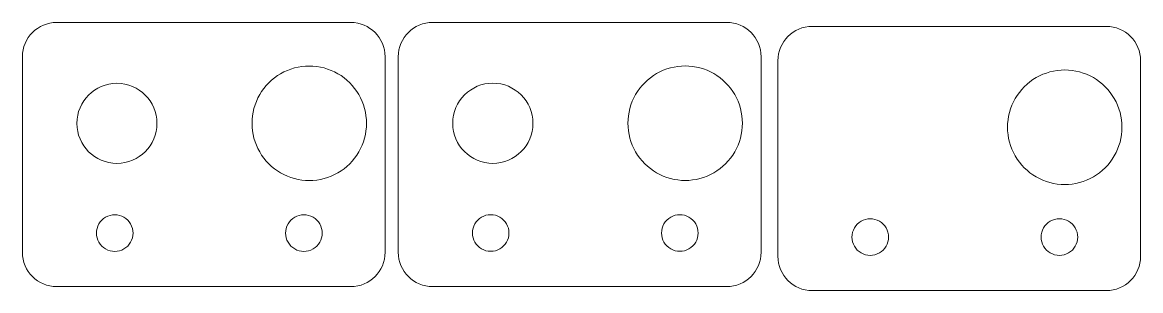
# Model space of a CAD drawing. Header units: inches. Extents: x -222 to 489, y -198 to 427.
# Drawn here: x -221.7 to -124, y 346.3 to 369.7 of the extents above; entities that cross this region are included whole.
import ezdxf

# ---------------------------------------------------------------- set-up
doc = ezdxf.new("R2010")
doc.units = ezdxf.units.IN
doc.header["$MEASUREMENT"] = 0
doc.layers.add('Layer 2', color=7, linetype='Continuous')

# ---------------------------------------------------------------- blocks, each defined once
blk = doc.blocks.new('block 833')
at = {"layer": 'Layer 2', "lineweight": 0}
blk.add_open_spline([(-201.658, 360.89), (-201.659, 360.017), (-201.425, 359.145), (-200.987, 358.389)], degree=3, dxfattribs=at)
blk = doc.blocks.new('block 834')
at = {"layer": 'Layer 2', "lineweight": 0}
blk.add_open_spline([(-200.987, 358.389), (-200.552, 357.633), (-199.914, 356.995), (-199.158, 356.56)], degree=3, dxfattribs=at)
blk = doc.blocks.new('block 835')
at = {"layer": 'Layer 2', "lineweight": 0}
blk.add_open_spline([(-199.158, 356.56), (-198.402, 356.122), (-197.53, 355.889), (-196.657, 355.89)], degree=3, dxfattribs=at)
blk = doc.blocks.new('block 836')
at = {"layer": 'Layer 2', "lineweight": 0}
blk.add_open_spline([(-196.657, 355.89), (-195.784, 355.889), (-194.913, 356.122), (-194.158, 356.56)], degree=3, dxfattribs=at)
blk = doc.blocks.new('block 837')
at = {"layer": 'Layer 2', "lineweight": 0}
blk.add_open_spline([(-194.158, 356.56), (-193.401, 356.995), (-192.763, 357.633), (-192.327, 358.389)], degree=3, dxfattribs=at)
blk = doc.blocks.new('block 838')
at = {"layer": 'Layer 2', "lineweight": 0}
blk.add_open_spline([(-192.327, 358.389), (-191.89, 359.145), (-191.657, 360.017), (-191.658, 360.89)], degree=3, dxfattribs=at)
blk = doc.blocks.new('block 839')
at = {"layer": 'Layer 2', "lineweight": 0}
blk.add_open_spline([(-191.658, 360.89), (-191.657, 361.763), (-191.89, 362.634), (-192.327, 363.39)], degree=3, dxfattribs=at)
blk = doc.blocks.new('block 840')
at = {"layer": 'Layer 2', "lineweight": 0}
blk.add_open_spline([(-192.327, 363.39), (-192.763, 364.146), (-193.401, 364.784), (-194.158, 365.22)], degree=3, dxfattribs=at)
blk = doc.blocks.new('block 841')
at = {"layer": 'Layer 2', "lineweight": 0}
blk.add_open_spline([(-194.158, 365.22), (-194.913, 365.657), (-195.784, 365.891), (-196.657, 365.89)], degree=3, dxfattribs=at)
blk = doc.blocks.new('block 842')
at = {"layer": 'Layer 2', "lineweight": 0}
blk.add_open_spline([(-196.657, 365.89), (-197.53, 365.891), (-198.402, 365.657), (-199.158, 365.22)], degree=3, dxfattribs=at)
blk = doc.blocks.new('block 843')
at = {"layer": 'Layer 2', "lineweight": 0}
blk.add_open_spline([(-199.158, 365.22), (-199.914, 364.784), (-200.552, 364.146), (-200.987, 363.39)], degree=3, dxfattribs=at)
blk = doc.blocks.new('block 844')
at = {"layer": 'Layer 2', "lineweight": 0}
blk.add_open_spline([(-200.987, 363.39), (-201.425, 362.634), (-201.659, 361.763), (-201.658, 360.89)], degree=3, dxfattribs=at)
blk = doc.blocks.new('block 845')
at = {"layer": 'Layer 2', "lineweight": 0}
blk.add_open_spline([(-215.035, 352.102), (-215.174, 351.861), (-215.249, 351.582), (-215.249, 351.303), (-215.249, 351.024), (-215.174, 350.745), (-215.035, 350.503), (-214.895, 350.261), (-214.691, 350.057), (-214.449, 349.918), (-214.207, 349.778), (-213.929, 349.703), (-213.65, 349.703), (-213.37, 349.703), (-213.092, 349.778), (-212.85, 349.918), (-212.608, 350.057), (-212.404, 350.261), (-212.264, 350.503), (-212.125, 350.745), (-212.05, 351.024), (-212.05, 351.303), (-212.05, 351.582), (-212.125, 351.861), (-212.264, 352.102), (-212.404, 352.344), (-212.608, 352.548), (-212.85, 352.688), (-213.092, 352.828), (-213.37, 352.902), (-213.65, 352.902), (-213.929, 352.902), (-214.207, 352.828), (-214.449, 352.688), (-214.207, 352.828), (-213.929, 352.902), (-213.65, 352.902), (-213.37, 352.902), (-213.092, 352.828), (-212.85, 352.688), (-212.608, 352.548), (-212.404, 352.344), (-212.264, 352.102), (-212.125, 351.861), (-212.05, 351.582), (-212.05, 351.303), (-212.05, 351.024), (-212.125, 350.745), (-212.264, 350.503), (-212.404, 350.261), (-212.608, 350.057), (-212.85, 349.918), (-213.092, 349.778), (-213.37, 349.703), (-213.65, 349.703), (-213.929, 349.703), (-214.207, 349.778), (-214.449, 349.918), (-214.691, 350.057), (-214.895, 350.261), (-215.035, 350.503), (-215.174, 350.745), (-215.249, 351.024), (-215.249, 351.303), (-215.249, 351.582), (-215.174, 351.861), (-215.035, 352.102), (-215.174, 351.861), (-215.249, 351.582), (-215.249, 351.303), (-215.249, 351.024), (-215.174, 350.745), (-215.035, 350.503), (-214.895, 350.261), (-214.691, 350.057), (-214.449, 349.918), (-214.207, 349.778), (-213.929, 349.703), (-213.65, 349.703), (-213.37, 349.703), (-213.092, 349.778), (-212.85, 349.918), (-212.608, 350.057), (-212.404, 350.261), (-212.264, 350.503), (-212.125, 350.745), (-212.05, 351.024), (-212.05, 351.303), (-212.05, 351.582), (-212.125, 351.861), (-212.264, 352.102), (-212.404, 352.344), (-212.608, 352.548), (-212.85, 352.688), (-213.092, 352.828), (-213.37, 352.902), (-213.65, 352.902), (-213.929, 352.902), (-214.207, 352.828), (-214.449, 352.688), (-214.207, 352.828), (-213.929, 352.902), (-213.65, 352.902), (-213.37, 352.902), (-213.092, 352.828), (-212.85, 352.688), (-212.608, 352.548), (-212.404, 352.344), (-212.264, 352.102), (-212.125, 351.861), (-212.05, 351.582), (-212.05, 351.303), (-212.05, 351.024), (-212.125, 350.745), (-212.264, 350.503), (-212.404, 350.261), (-212.608, 350.057), (-212.85, 349.918), (-213.092, 349.778), (-213.37, 349.703), (-213.65, 349.703), (-213.929, 349.703), (-214.207, 349.778), (-214.449, 349.918), (-214.691, 350.057), (-214.895, 350.261), (-215.035, 350.503), (-215.174, 350.745), (-215.249, 351.024), (-215.249, 351.303), (-215.249, 351.582), (-215.174, 351.861), (-215.035, 352.102), (-214.895, 352.344), (-214.691, 352.548), (-214.449, 352.688), (-214.691, 352.548), (-214.895, 352.344), (-215.035, 352.102), (-214.895, 352.344), (-214.691, 352.548), (-214.449, 352.688), (-214.691, 352.548), (-214.895, 352.344), (-215.035, 352.102)], degree=3, knots=[0, 0, 0, 0, 1, 1, 1, 2, 2, 2, 3, 3, 3, 4, 4, 4, 5, 5, 5, 6, 6, 6, 7, 7, 7, 8, 8, 8, 9, 9, 9, 10, 10, 10, 11, 11, 11, 12, 12, 12, 13, 13, 13, 14, 14, 14, 15, 15, 15, 16, 16, 16, 17, 17, 17, 18, 18, 18, 19, 19, 19, 20, 20, 20, 21, 21, 21, 22, 22, 22, 23, 23, 23, 24, 24, 24, 25, 25, 25, 26, 26, 26, 27, 27, 27, 28, 28, 28, 29, 29, 29, 30, 30, 30, 31, 31, 31, 32, 32, 32, 33, 33, 33, 34, 34, 34, 35, 35, 35, 36, 36, 36, 37, 37, 37, 38, 38, 38, 39, 39, 39, 40, 40, 40, 41, 41, 41, 42, 42, 42, 43, 43, 43, 44, 44, 44, 45, 45, 45, 46, 46, 46, 47, 47, 47, 48, 48, 48, 48], dxfattribs=at)
blk = doc.blocks.new('block 846')
at = {"layer": 'Layer 2', "lineweight": 0}
blk.add_open_spline([(-198.51, 352.102), (-198.649, 351.861), (-198.724, 351.582), (-198.724, 351.303), (-198.724, 351.024), (-198.649, 350.745), (-198.51, 350.503), (-198.37, 350.261), (-198.166, 350.057), (-197.924, 349.918), (-197.682, 349.778), (-197.404, 349.703), (-197.125, 349.703), (-196.845, 349.703), (-196.566, 349.778), (-196.325, 349.918), (-196.083, 350.057), (-195.879, 350.261), (-195.739, 350.503), (-195.599, 350.745), (-195.525, 351.024), (-195.525, 351.303), (-195.525, 351.582), (-195.599, 351.861), (-195.739, 352.102), (-195.879, 352.344), (-196.083, 352.548), (-196.325, 352.688), (-196.566, 352.828), (-196.845, 352.902), (-197.125, 352.902), (-197.404, 352.902), (-197.682, 352.828), (-197.924, 352.688), (-197.682, 352.828), (-197.404, 352.902), (-197.125, 352.902), (-196.845, 352.902), (-196.566, 352.828), (-196.325, 352.688), (-196.083, 352.548), (-195.879, 352.344), (-195.739, 352.102), (-195.599, 351.861), (-195.525, 351.582), (-195.525, 351.303), (-195.525, 351.024), (-195.599, 350.745), (-195.739, 350.503), (-195.879, 350.261), (-196.083, 350.057), (-196.325, 349.918), (-196.566, 349.778), (-196.845, 349.703), (-197.125, 349.703), (-197.404, 349.703), (-197.682, 349.778), (-197.924, 349.918), (-198.166, 350.057), (-198.37, 350.261), (-198.51, 350.503), (-198.649, 350.745), (-198.724, 351.024), (-198.724, 351.303), (-198.724, 351.582), (-198.649, 351.861), (-198.51, 352.102), (-198.649, 351.861), (-198.724, 351.582), (-198.724, 351.303), (-198.724, 351.024), (-198.649, 350.745), (-198.51, 350.503), (-198.37, 350.261), (-198.166, 350.057), (-197.924, 349.918), (-197.682, 349.778), (-197.404, 349.703), (-197.125, 349.703), (-196.845, 349.703), (-196.566, 349.778), (-196.325, 349.918), (-196.083, 350.057), (-195.879, 350.261), (-195.739, 350.503), (-195.599, 350.745), (-195.525, 351.024), (-195.525, 351.303), (-195.525, 351.582), (-195.599, 351.861), (-195.739, 352.102), (-195.879, 352.344), (-196.083, 352.548), (-196.325, 352.688), (-196.566, 352.828), (-196.845, 352.902), (-197.125, 352.902), (-197.404, 352.902), (-197.682, 352.828), (-197.924, 352.688), (-197.682, 352.828), (-197.404, 352.902), (-197.125, 352.902), (-196.845, 352.902), (-196.566, 352.828), (-196.325, 352.688), (-196.083, 352.548), (-195.879, 352.344), (-195.739, 352.102), (-195.599, 351.861), (-195.525, 351.582), (-195.525, 351.303), (-195.525, 351.024), (-195.599, 350.745), (-195.739, 350.503), (-195.879, 350.261), (-196.083, 350.057), (-196.325, 349.918), (-196.566, 349.778), (-196.845, 349.703), (-197.125, 349.703), (-197.404, 349.703), (-197.682, 349.778), (-197.924, 349.918), (-198.166, 350.057), (-198.37, 350.261), (-198.51, 350.503), (-198.649, 350.745), (-198.724, 351.024), (-198.724, 351.303), (-198.724, 351.582), (-198.649, 351.861), (-198.51, 352.102), (-198.37, 352.344), (-198.166, 352.548), (-197.924, 352.688), (-198.166, 352.548), (-198.37, 352.344), (-198.51, 352.102), (-198.37, 352.344), (-198.166, 352.548), (-197.924, 352.688), (-198.166, 352.548), (-198.37, 352.344), (-198.51, 352.102)], degree=3, knots=[0, 0, 0, 0, 1, 1, 1, 2, 2, 2, 3, 3, 3, 4, 4, 4, 5, 5, 5, 6, 6, 6, 7, 7, 7, 8, 8, 8, 9, 9, 9, 10, 10, 10, 11, 11, 11, 12, 12, 12, 13, 13, 13, 14, 14, 14, 15, 15, 15, 16, 16, 16, 17, 17, 17, 18, 18, 18, 19, 19, 19, 20, 20, 20, 21, 21, 21, 22, 22, 22, 23, 23, 23, 24, 24, 24, 25, 25, 25, 26, 26, 26, 27, 27, 27, 28, 28, 28, 29, 29, 29, 30, 30, 30, 31, 31, 31, 32, 32, 32, 33, 33, 33, 34, 34, 34, 35, 35, 35, 36, 36, 36, 37, 37, 37, 38, 38, 38, 39, 39, 39, 40, 40, 40, 41, 41, 41, 42, 42, 42, 43, 43, 43, 44, 44, 44, 45, 45, 45, 46, 46, 46, 47, 47, 47, 48, 48, 48, 48], dxfattribs=at)
blk = doc.blocks.new('block 832')
at = {"layer": 'Layer 2', "lineweight": 0}
blk.add_open_spline([(-218.721, 346.627), (-220.378, 346.627), (-221.721, 347.969), (-221.721, 349.627), (-221.721, 349.627), (-221.721, 366.691), (-221.721, 366.691), (-221.721, 368.348), (-220.378, 369.691), (-218.721, 369.691), (-218.721, 369.691), (-193.027, 369.691), (-193.027, 369.691), (-191.37, 369.691), (-190.027, 368.348), (-190.027, 366.691), (-190.027, 366.691), (-190.027, 349.627), (-190.027, 349.627), (-190.027, 347.969), (-191.37, 346.627), (-193.027, 346.627), (-193.027, 346.627), (-218.721, 346.627), (-218.721, 346.627)], degree=3, knots=[0, 0, 0, 0, 1, 1, 1, 2, 2, 2, 3, 3, 3, 4, 4, 4, 5, 5, 5, 6, 6, 6, 7, 7, 7, 8, 8, 8, 8], dxfattribs=at)
at = {"layer": 'Layer 2'}
for name in ['block 842', 'block 841', 'block 843', 'block 840', 'block 844', 'block 839', 'block 833', 'block 838', 'block 834', 'block 837', 'block 835', 'block 836', 'block 845', 'block 846']:
    blk.add_blockref(name, (0, 0), dxfattribs=at)
blk = doc.blocks.new('block 831')
at = {"layer": 'Layer 2', "lineweight": 0}
blk.add_open_spline([(-213.46, 357.384), (-215.393, 357.384), (-216.96, 358.95), (-216.96, 360.883), (-216.96, 362.816), (-215.393, 364.383), (-213.46, 364.383), (-211.527, 364.383), (-209.96, 362.816), (-209.96, 360.883), (-209.96, 358.95), (-211.527, 357.384), (-213.46, 357.384)], degree=3, knots=[0, 0, 0, 0, 1, 1, 1, 2, 2, 2, 3, 3, 3, 4, 4, 4, 4], dxfattribs=at)
at = {"layer": 'Layer 2'}
blk.add_blockref('block 832', (0, 0), dxfattribs=at)
blk = doc.blocks.new('block 849')
at = {"layer": 'Layer 2', "lineweight": 0}
blk.add_open_spline([(-168.814, 360.897), (-168.815, 360.024), (-168.581, 359.152), (-168.144, 358.397)], degree=3, dxfattribs=at)
blk = doc.blocks.new('block 850')
at = {"layer": 'Layer 2', "lineweight": 0}
blk.add_open_spline([(-168.144, 358.397), (-167.709, 357.641), (-167.07, 357.002), (-166.314, 356.567)], degree=3, dxfattribs=at)
blk = doc.blocks.new('block 851')
at = {"layer": 'Layer 2', "lineweight": 0}
blk.add_open_spline([(-166.314, 356.567), (-165.558, 356.13), (-164.687, 355.896), (-163.814, 355.897)], degree=3, dxfattribs=at)
blk = doc.blocks.new('block 852')
at = {"layer": 'Layer 2', "lineweight": 0}
blk.add_open_spline([(-163.814, 355.897), (-162.941, 355.896), (-162.069, 356.13), (-161.314, 356.567)], degree=3, dxfattribs=at)
blk = doc.blocks.new('block 853')
at = {"layer": 'Layer 2', "lineweight": 0}
blk.add_open_spline([(-161.314, 356.567), (-160.558, 357.002), (-159.92, 357.641), (-159.484, 358.397)], degree=3, dxfattribs=at)
blk = doc.blocks.new('block 854')
at = {"layer": 'Layer 2', "lineweight": 0}
blk.add_open_spline([(-159.484, 358.397), (-159.047, 359.152), (-158.813, 360.024), (-158.814, 360.897)], degree=3, dxfattribs=at)
blk = doc.blocks.new('block 855')
at = {"layer": 'Layer 2', "lineweight": 0}
blk.add_open_spline([(-158.814, 360.897), (-158.813, 361.77), (-159.047, 362.641), (-159.484, 363.397)], degree=3, dxfattribs=at)
blk = doc.blocks.new('block 856')
at = {"layer": 'Layer 2', "lineweight": 0}
blk.add_open_spline([(-159.484, 363.397), (-159.92, 364.154), (-160.558, 364.792), (-161.314, 365.227)], degree=3, dxfattribs=at)
blk = doc.blocks.new('block 857')
at = {"layer": 'Layer 2', "lineweight": 0}
blk.add_open_spline([(-161.314, 365.227), (-162.069, 365.665), (-162.941, 365.898), (-163.814, 365.897)], degree=3, dxfattribs=at)
blk = doc.blocks.new('block 858')
at = {"layer": 'Layer 2', "lineweight": 0}
blk.add_open_spline([(-163.814, 365.897), (-164.687, 365.898), (-165.558, 365.665), (-166.314, 365.227)], degree=3, dxfattribs=at)
blk = doc.blocks.new('block 859')
at = {"layer": 'Layer 2', "lineweight": 0}
blk.add_open_spline([(-166.314, 365.227), (-167.07, 364.792), (-167.709, 364.154), (-168.144, 363.397)], degree=3, dxfattribs=at)
blk = doc.blocks.new('block 860')
at = {"layer": 'Layer 2', "lineweight": 0}
blk.add_open_spline([(-168.144, 363.397), (-168.581, 362.641), (-168.815, 361.77), (-168.814, 360.897)], degree=3, dxfattribs=at)
blk = doc.blocks.new('block 861')
at = {"layer": 'Layer 2', "lineweight": 0}
blk.add_open_spline([(-182.191, 352.109), (-182.331, 351.868), (-182.406, 351.589), (-182.405, 351.31), (-182.406, 351.031), (-182.331, 350.752), (-182.191, 350.51), (-182.052, 350.268), (-181.848, 350.064), (-181.606, 349.925), (-181.364, 349.785), (-181.085, 349.71), (-180.806, 349.711), (-180.527, 349.71), (-180.248, 349.785), (-180.007, 349.925), (-179.764, 350.064), (-179.56, 350.268), (-179.421, 350.51), (-179.281, 350.752), (-179.207, 351.031), (-179.207, 351.31), (-179.207, 351.589), (-179.281, 351.868), (-179.421, 352.109), (-179.56, 352.351), (-179.764, 352.556), (-180.007, 352.695), (-180.248, 352.835), (-180.527, 352.909), (-180.806, 352.909), (-181.085, 352.909), (-181.364, 352.835), (-181.606, 352.695), (-181.364, 352.835), (-181.085, 352.909), (-180.806, 352.909), (-180.527, 352.909), (-180.248, 352.835), (-180.007, 352.695), (-179.764, 352.556), (-179.56, 352.351), (-179.421, 352.109), (-179.281, 351.868), (-179.207, 351.589), (-179.207, 351.31), (-179.207, 351.031), (-179.281, 350.752), (-179.421, 350.51), (-179.56, 350.268), (-179.764, 350.064), (-180.007, 349.925), (-180.248, 349.785), (-180.527, 349.71), (-180.806, 349.711), (-181.085, 349.71), (-181.364, 349.785), (-181.606, 349.925), (-181.848, 350.064), (-182.052, 350.268), (-182.191, 350.51), (-182.331, 350.752), (-182.406, 351.031), (-182.405, 351.31), (-182.406, 351.589), (-182.331, 351.868), (-182.191, 352.109), (-182.331, 351.868), (-182.406, 351.589), (-182.405, 351.31), (-182.406, 351.031), (-182.331, 350.752), (-182.191, 350.51), (-182.052, 350.268), (-181.848, 350.064), (-181.606, 349.925), (-181.364, 349.785), (-181.085, 349.71), (-180.806, 349.711), (-180.527, 349.71), (-180.248, 349.785), (-180.007, 349.925), (-179.764, 350.064), (-179.56, 350.268), (-179.421, 350.51), (-179.281, 350.752), (-179.207, 351.031), (-179.207, 351.31), (-179.207, 351.589), (-179.281, 351.868), (-179.421, 352.109), (-179.56, 352.351), (-179.764, 352.556), (-180.007, 352.695), (-180.248, 352.835), (-180.527, 352.909), (-180.806, 352.909), (-181.085, 352.909), (-181.364, 352.835), (-181.606, 352.695), (-181.364, 352.835), (-181.085, 352.909), (-180.806, 352.909), (-180.527, 352.909), (-180.248, 352.835), (-180.007, 352.695), (-179.764, 352.556), (-179.56, 352.351), (-179.421, 352.109), (-179.281, 351.868), (-179.207, 351.589), (-179.207, 351.31), (-179.207, 351.031), (-179.281, 350.752), (-179.421, 350.51), (-179.56, 350.268), (-179.764, 350.064), (-180.007, 349.925), (-180.248, 349.785), (-180.527, 349.71), (-180.806, 349.711), (-181.085, 349.71), (-181.364, 349.785), (-181.606, 349.925), (-181.848, 350.064), (-182.052, 350.268), (-182.191, 350.51), (-182.331, 350.752), (-182.406, 351.031), (-182.405, 351.31), (-182.406, 351.589), (-182.331, 351.868), (-182.191, 352.109), (-182.052, 352.351), (-181.848, 352.556), (-181.606, 352.695), (-181.848, 352.556), (-182.052, 352.351), (-182.191, 352.109), (-182.052, 352.351), (-181.848, 352.556), (-181.606, 352.695), (-181.848, 352.556), (-182.052, 352.351), (-182.191, 352.109)], degree=3, knots=[0, 0, 0, 0, 1, 1, 1, 2, 2, 2, 3, 3, 3, 4, 4, 4, 5, 5, 5, 6, 6, 6, 7, 7, 7, 8, 8, 8, 9, 9, 9, 10, 10, 10, 11, 11, 11, 12, 12, 12, 13, 13, 13, 14, 14, 14, 15, 15, 15, 16, 16, 16, 17, 17, 17, 18, 18, 18, 19, 19, 19, 20, 20, 20, 21, 21, 21, 22, 22, 22, 23, 23, 23, 24, 24, 24, 25, 25, 25, 26, 26, 26, 27, 27, 27, 28, 28, 28, 29, 29, 29, 30, 30, 30, 31, 31, 31, 32, 32, 32, 33, 33, 33, 34, 34, 34, 35, 35, 35, 36, 36, 36, 37, 37, 37, 38, 38, 38, 39, 39, 39, 40, 40, 40, 41, 41, 41, 42, 42, 42, 43, 43, 43, 44, 44, 44, 45, 45, 45, 46, 46, 46, 47, 47, 47, 48, 48, 48, 48], dxfattribs=at)
blk = doc.blocks.new('block 862')
at = {"layer": 'Layer 2', "lineweight": 0}
blk.add_open_spline([(-165.666, 352.109), (-165.806, 351.868), (-165.881, 351.589), (-165.88, 351.31), (-165.881, 351.031), (-165.806, 350.752), (-165.666, 350.51), (-165.527, 350.268), (-165.323, 350.064), (-165.081, 349.925), (-164.839, 349.785), (-164.56, 349.71), (-164.281, 349.711), (-164.002, 349.71), (-163.723, 349.785), (-163.481, 349.925), (-163.239, 350.064), (-163.035, 350.268), (-162.896, 350.51), (-162.756, 350.752), (-162.682, 351.031), (-162.682, 351.31), (-162.682, 351.589), (-162.756, 351.868), (-162.896, 352.109), (-163.035, 352.351), (-163.239, 352.556), (-163.481, 352.695), (-163.723, 352.835), (-164.002, 352.909), (-164.281, 352.909), (-164.56, 352.909), (-164.839, 352.835), (-165.081, 352.695), (-164.839, 352.835), (-164.56, 352.909), (-164.281, 352.909), (-164.002, 352.909), (-163.723, 352.835), (-163.481, 352.695), (-163.239, 352.556), (-163.035, 352.351), (-162.896, 352.109), (-162.756, 351.868), (-162.682, 351.589), (-162.682, 351.31), (-162.682, 351.031), (-162.756, 350.752), (-162.896, 350.51), (-163.035, 350.268), (-163.239, 350.064), (-163.481, 349.925), (-163.723, 349.785), (-164.002, 349.71), (-164.281, 349.711), (-164.56, 349.71), (-164.839, 349.785), (-165.081, 349.925), (-165.323, 350.064), (-165.527, 350.268), (-165.666, 350.51), (-165.806, 350.752), (-165.881, 351.031), (-165.88, 351.31), (-165.881, 351.589), (-165.806, 351.868), (-165.666, 352.109), (-165.806, 351.868), (-165.881, 351.589), (-165.88, 351.31), (-165.881, 351.031), (-165.806, 350.752), (-165.666, 350.51), (-165.527, 350.268), (-165.323, 350.064), (-165.081, 349.925), (-164.839, 349.785), (-164.56, 349.71), (-164.281, 349.711), (-164.002, 349.71), (-163.723, 349.785), (-163.481, 349.925), (-163.239, 350.064), (-163.035, 350.268), (-162.896, 350.51), (-162.756, 350.752), (-162.682, 351.031), (-162.682, 351.31), (-162.682, 351.589), (-162.756, 351.868), (-162.896, 352.109), (-163.035, 352.351), (-163.239, 352.556), (-163.481, 352.695), (-163.723, 352.835), (-164.002, 352.909), (-164.281, 352.909), (-164.56, 352.909), (-164.839, 352.835), (-165.081, 352.695), (-164.839, 352.835), (-164.56, 352.909), (-164.281, 352.909), (-164.002, 352.909), (-163.723, 352.835), (-163.481, 352.695), (-163.239, 352.556), (-163.035, 352.351), (-162.896, 352.109), (-162.756, 351.868), (-162.682, 351.589), (-162.682, 351.31), (-162.682, 351.031), (-162.756, 350.752), (-162.896, 350.51), (-163.035, 350.268), (-163.239, 350.064), (-163.481, 349.925), (-163.723, 349.785), (-164.002, 349.71), (-164.281, 349.711), (-164.56, 349.71), (-164.839, 349.785), (-165.081, 349.925), (-165.323, 350.064), (-165.527, 350.268), (-165.666, 350.51), (-165.806, 350.752), (-165.881, 351.031), (-165.88, 351.31), (-165.881, 351.589), (-165.806, 351.868), (-165.666, 352.109), (-165.527, 352.351), (-165.323, 352.556), (-165.081, 352.695), (-165.323, 352.556), (-165.527, 352.351), (-165.666, 352.109), (-165.527, 352.351), (-165.323, 352.556), (-165.081, 352.695), (-165.323, 352.556), (-165.527, 352.351), (-165.666, 352.109)], degree=3, knots=[0, 0, 0, 0, 1, 1, 1, 2, 2, 2, 3, 3, 3, 4, 4, 4, 5, 5, 5, 6, 6, 6, 7, 7, 7, 8, 8, 8, 9, 9, 9, 10, 10, 10, 11, 11, 11, 12, 12, 12, 13, 13, 13, 14, 14, 14, 15, 15, 15, 16, 16, 16, 17, 17, 17, 18, 18, 18, 19, 19, 19, 20, 20, 20, 21, 21, 21, 22, 22, 22, 23, 23, 23, 24, 24, 24, 25, 25, 25, 26, 26, 26, 27, 27, 27, 28, 28, 28, 29, 29, 29, 30, 30, 30, 31, 31, 31, 32, 32, 32, 33, 33, 33, 34, 34, 34, 35, 35, 35, 36, 36, 36, 37, 37, 37, 38, 38, 38, 39, 39, 39, 40, 40, 40, 41, 41, 41, 42, 42, 42, 43, 43, 43, 44, 44, 44, 45, 45, 45, 46, 46, 46, 47, 47, 47, 48, 48, 48, 48], dxfattribs=at)
blk = doc.blocks.new('block 848')
at = {"layer": 'Layer 2', "lineweight": 0}
blk.add_open_spline([(-185.877, 346.634), (-187.534, 346.634), (-188.877, 347.977), (-188.877, 349.634), (-188.877, 349.634), (-188.877, 366.699), (-188.877, 366.699), (-188.877, 368.355), (-187.534, 369.699), (-185.877, 369.699), (-185.877, 369.699), (-160.184, 369.699), (-160.184, 369.699), (-158.527, 369.699), (-157.184, 368.355), (-157.184, 366.699), (-157.184, 366.699), (-157.184, 349.634), (-157.184, 349.634), (-157.184, 347.977), (-158.527, 346.634), (-160.184, 346.634), (-160.184, 346.634), (-185.877, 346.634), (-185.877, 346.634)], degree=3, knots=[0, 0, 0, 0, 1, 1, 1, 2, 2, 2, 3, 3, 3, 4, 4, 4, 5, 5, 5, 6, 6, 6, 7, 7, 7, 8, 8, 8, 8], dxfattribs=at)
at = {"layer": 'Layer 2'}
for name in ['block 858', 'block 857', 'block 859', 'block 856', 'block 860', 'block 855', 'block 849', 'block 854', 'block 850', 'block 853', 'block 851', 'block 852', 'block 861', 'block 862']:
    blk.add_blockref(name, (0, 0), dxfattribs=at)
blk = doc.blocks.new('block 847')
at = {"layer": 'Layer 2', "lineweight": 0}
blk.add_open_spline([(-180.617, 357.391), (-182.55, 357.391), (-184.117, 358.958), (-184.117, 360.891), (-184.117, 362.824), (-182.55, 364.391), (-180.617, 364.391), (-178.684, 364.391), (-177.117, 362.824), (-177.117, 360.891), (-177.117, 358.958), (-178.684, 357.391), (-180.617, 357.391)], degree=3, knots=[0, 0, 0, 0, 1, 1, 1, 2, 2, 2, 3, 3, 3, 4, 4, 4, 4], dxfattribs=at)
at = {"layer": 'Layer 2'}
blk.add_blockref('block 848', (0, 0), dxfattribs=at)
blk = doc.blocks.new('block 865')
at = {"layer": 'Layer 2', "lineweight": 0}
blk.add_open_spline([(-135.653, 360.544), (-135.654, 359.672), (-135.42, 358.799), (-134.983, 358.044)], degree=3, dxfattribs=at)
blk = doc.blocks.new('block 866')
at = {"layer": 'Layer 2', "lineweight": 0}
blk.add_open_spline([(-134.983, 358.044), (-134.548, 357.288), (-133.909, 356.65), (-133.153, 356.214)], degree=3, dxfattribs=at)
blk = doc.blocks.new('block 867')
at = {"layer": 'Layer 2', "lineweight": 0}
blk.add_open_spline([(-133.153, 356.214), (-132.397, 355.777), (-131.525, 355.543), (-130.653, 355.544)], degree=3, dxfattribs=at)
blk = doc.blocks.new('block 868')
at = {"layer": 'Layer 2', "lineweight": 0}
blk.add_open_spline([(-130.653, 355.544), (-129.78, 355.543), (-128.908, 355.777), (-128.153, 356.214)], degree=3, dxfattribs=at)
blk = doc.blocks.new('block 869')
at = {"layer": 'Layer 2', "lineweight": 0}
blk.add_open_spline([(-128.153, 356.214), (-127.397, 356.65), (-126.758, 357.288), (-126.323, 358.044)], degree=3, dxfattribs=at)
blk = doc.blocks.new('block 870')
at = {"layer": 'Layer 2', "lineweight": 0}
blk.add_open_spline([(-126.323, 358.044), (-125.886, 358.799), (-125.652, 359.672), (-125.653, 360.544)], degree=3, dxfattribs=at)
blk = doc.blocks.new('block 871')
at = {"layer": 'Layer 2', "lineweight": 0}
blk.add_open_spline([(-125.653, 360.544), (-125.652, 361.417), (-125.886, 362.288), (-126.323, 363.044)], degree=3, dxfattribs=at)
blk = doc.blocks.new('block 872')
at = {"layer": 'Layer 2', "lineweight": 0}
blk.add_open_spline([(-126.323, 363.044), (-126.758, 363.801), (-127.397, 364.439), (-128.153, 364.875)], degree=3, dxfattribs=at)
blk = doc.blocks.new('block 873')
at = {"layer": 'Layer 2', "lineweight": 0}
blk.add_open_spline([(-128.153, 364.875), (-128.908, 365.312), (-129.78, 365.545), (-130.653, 365.544)], degree=3, dxfattribs=at)
blk = doc.blocks.new('block 874')
at = {"layer": 'Layer 2', "lineweight": 0}
blk.add_open_spline([(-130.653, 365.544), (-131.525, 365.545), (-132.397, 365.312), (-133.153, 364.875)], degree=3, dxfattribs=at)
blk = doc.blocks.new('block 875')
at = {"layer": 'Layer 2', "lineweight": 0}
blk.add_open_spline([(-133.153, 364.875), (-133.909, 364.439), (-134.548, 363.801), (-134.983, 363.044)], degree=3, dxfattribs=at)
blk = doc.blocks.new('block 876')
at = {"layer": 'Layer 2', "lineweight": 0}
blk.add_open_spline([(-134.983, 363.044), (-135.42, 362.288), (-135.654, 361.417), (-135.653, 360.544)], degree=3, dxfattribs=at)
blk = doc.blocks.new('block 877')
at = {"layer": 'Layer 2', "lineweight": 0}
blk.add_open_spline([(-149.03, 351.757), (-149.17, 351.515), (-149.245, 351.236), (-149.244, 350.957), (-149.245, 350.678), (-149.17, 350.399), (-149.03, 350.157), (-148.89, 349.916), (-148.687, 349.712), (-148.445, 349.572), (-148.203, 349.432), (-147.924, 349.357), (-147.645, 349.358), (-147.366, 349.357), (-147.087, 349.432), (-146.845, 349.572), (-146.603, 349.712), (-146.399, 349.916), (-146.26, 350.157), (-146.12, 350.399), (-146.046, 350.678), (-146.046, 350.957), (-146.046, 351.236), (-146.12, 351.515), (-146.26, 351.757), (-146.399, 351.998), (-146.603, 352.203), (-146.845, 352.342), (-147.087, 352.482), (-147.366, 352.557), (-147.645, 352.557), (-147.924, 352.557), (-148.203, 352.482), (-148.445, 352.342), (-148.203, 352.482), (-147.924, 352.557), (-147.645, 352.557), (-147.366, 352.557), (-147.087, 352.482), (-146.845, 352.342), (-146.603, 352.203), (-146.399, 351.998), (-146.26, 351.757), (-146.12, 351.515), (-146.046, 351.236), (-146.046, 350.957), (-146.046, 350.678), (-146.12, 350.399), (-146.26, 350.157), (-146.399, 349.916), (-146.603, 349.712), (-146.845, 349.572), (-147.087, 349.432), (-147.366, 349.357), (-147.645, 349.358), (-147.924, 349.357), (-148.203, 349.432), (-148.445, 349.572), (-148.687, 349.712), (-148.89, 349.916), (-149.03, 350.157), (-149.17, 350.399), (-149.245, 350.678), (-149.244, 350.957), (-149.245, 351.236), (-149.17, 351.515), (-149.03, 351.757), (-149.17, 351.515), (-149.245, 351.236), (-149.244, 350.957), (-149.245, 350.678), (-149.17, 350.399), (-149.03, 350.157), (-148.89, 349.916), (-148.687, 349.712), (-148.445, 349.572), (-148.203, 349.432), (-147.924, 349.357), (-147.645, 349.358), (-147.366, 349.357), (-147.087, 349.432), (-146.845, 349.572), (-146.603, 349.712), (-146.399, 349.916), (-146.26, 350.157), (-146.12, 350.399), (-146.046, 350.678), (-146.046, 350.957), (-146.046, 351.236), (-146.12, 351.515), (-146.26, 351.757), (-146.399, 351.998), (-146.603, 352.203), (-146.845, 352.342), (-147.087, 352.482), (-147.366, 352.557), (-147.645, 352.557), (-147.924, 352.557), (-148.203, 352.482), (-148.445, 352.342), (-148.203, 352.482), (-147.924, 352.557), (-147.645, 352.557), (-147.366, 352.557), (-147.087, 352.482), (-146.845, 352.342), (-146.603, 352.203), (-146.399, 351.998), (-146.26, 351.757), (-146.12, 351.515), (-146.046, 351.236), (-146.046, 350.957), (-146.046, 350.678), (-146.12, 350.399), (-146.26, 350.157), (-146.399, 349.916), (-146.603, 349.712), (-146.845, 349.572), (-147.087, 349.432), (-147.366, 349.357), (-147.645, 349.358), (-147.924, 349.357), (-148.203, 349.432), (-148.445, 349.572), (-148.687, 349.712), (-148.89, 349.916), (-149.03, 350.157), (-149.17, 350.399), (-149.245, 350.678), (-149.244, 350.957), (-149.245, 351.236), (-149.17, 351.515), (-149.03, 351.757), (-148.89, 351.998), (-148.687, 352.203), (-148.445, 352.342), (-148.687, 352.203), (-148.89, 351.998), (-149.03, 351.757), (-148.89, 351.998), (-148.687, 352.203), (-148.445, 352.342), (-148.687, 352.203), (-148.89, 351.998), (-149.03, 351.757)], degree=3, knots=[0, 0, 0, 0, 1, 1, 1, 2, 2, 2, 3, 3, 3, 4, 4, 4, 5, 5, 5, 6, 6, 6, 7, 7, 7, 8, 8, 8, 9, 9, 9, 10, 10, 10, 11, 11, 11, 12, 12, 12, 13, 13, 13, 14, 14, 14, 15, 15, 15, 16, 16, 16, 17, 17, 17, 18, 18, 18, 19, 19, 19, 20, 20, 20, 21, 21, 21, 22, 22, 22, 23, 23, 23, 24, 24, 24, 25, 25, 25, 26, 26, 26, 27, 27, 27, 28, 28, 28, 29, 29, 29, 30, 30, 30, 31, 31, 31, 32, 32, 32, 33, 33, 33, 34, 34, 34, 35, 35, 35, 36, 36, 36, 37, 37, 37, 38, 38, 38, 39, 39, 39, 40, 40, 40, 41, 41, 41, 42, 42, 42, 43, 43, 43, 44, 44, 44, 45, 45, 45, 46, 46, 46, 47, 47, 47, 48, 48, 48, 48], dxfattribs=at)
blk = doc.blocks.new('block 878')
at = {"layer": 'Layer 2', "lineweight": 0}
blk.add_open_spline([(-132.505, 351.757), (-132.645, 351.515), (-132.72, 351.236), (-132.719, 350.957), (-132.72, 350.678), (-132.645, 350.399), (-132.505, 350.157), (-132.365, 349.916), (-132.161, 349.712), (-131.92, 349.572), (-131.678, 349.432), (-131.399, 349.357), (-131.12, 349.358), (-130.841, 349.357), (-130.562, 349.432), (-130.32, 349.572), (-130.078, 349.712), (-129.874, 349.916), (-129.735, 350.157), (-129.595, 350.399), (-129.52, 350.678), (-129.52, 350.957), (-129.52, 351.236), (-129.595, 351.515), (-129.735, 351.757), (-129.874, 351.998), (-130.078, 352.203), (-130.32, 352.342), (-130.562, 352.482), (-130.841, 352.557), (-131.12, 352.557), (-131.399, 352.557), (-131.678, 352.482), (-131.92, 352.342), (-131.678, 352.482), (-131.399, 352.557), (-131.12, 352.557), (-130.841, 352.557), (-130.562, 352.482), (-130.32, 352.342), (-130.078, 352.203), (-129.874, 351.998), (-129.735, 351.757), (-129.595, 351.515), (-129.52, 351.236), (-129.52, 350.957), (-129.52, 350.678), (-129.595, 350.399), (-129.735, 350.157), (-129.874, 349.916), (-130.078, 349.712), (-130.32, 349.572), (-130.562, 349.432), (-130.841, 349.357), (-131.12, 349.358), (-131.399, 349.357), (-131.678, 349.432), (-131.92, 349.572), (-132.161, 349.712), (-132.365, 349.916), (-132.505, 350.157), (-132.645, 350.399), (-132.72, 350.678), (-132.719, 350.957), (-132.72, 351.236), (-132.645, 351.515), (-132.505, 351.757), (-132.645, 351.515), (-132.72, 351.236), (-132.719, 350.957), (-132.72, 350.678), (-132.645, 350.399), (-132.505, 350.157), (-132.365, 349.916), (-132.161, 349.712), (-131.92, 349.572), (-131.678, 349.432), (-131.399, 349.357), (-131.12, 349.358), (-130.841, 349.357), (-130.562, 349.432), (-130.32, 349.572), (-130.078, 349.712), (-129.874, 349.916), (-129.735, 350.157), (-129.595, 350.399), (-129.52, 350.678), (-129.52, 350.957), (-129.52, 351.236), (-129.595, 351.515), (-129.735, 351.757), (-129.874, 351.998), (-130.078, 352.203), (-130.32, 352.342), (-130.562, 352.482), (-130.841, 352.557), (-131.12, 352.557), (-131.399, 352.557), (-131.678, 352.482), (-131.92, 352.342), (-131.678, 352.482), (-131.399, 352.557), (-131.12, 352.557), (-130.841, 352.557), (-130.562, 352.482), (-130.32, 352.342), (-130.078, 352.203), (-129.874, 351.998), (-129.735, 351.757), (-129.595, 351.515), (-129.52, 351.236), (-129.52, 350.957), (-129.52, 350.678), (-129.595, 350.399), (-129.735, 350.157), (-129.874, 349.916), (-130.078, 349.712), (-130.32, 349.572), (-130.562, 349.432), (-130.841, 349.357), (-131.12, 349.358), (-131.399, 349.357), (-131.678, 349.432), (-131.92, 349.572), (-132.161, 349.712), (-132.365, 349.916), (-132.505, 350.157), (-132.645, 350.399), (-132.72, 350.678), (-132.719, 350.957), (-132.72, 351.236), (-132.645, 351.515), (-132.505, 351.757), (-132.365, 351.998), (-132.161, 352.203), (-131.92, 352.342), (-132.161, 352.203), (-132.365, 351.998), (-132.505, 351.757), (-132.365, 351.998), (-132.161, 352.203), (-131.92, 352.342), (-132.161, 352.203), (-132.365, 351.998), (-132.505, 351.757)], degree=3, knots=[0, 0, 0, 0, 1, 1, 1, 2, 2, 2, 3, 3, 3, 4, 4, 4, 5, 5, 5, 6, 6, 6, 7, 7, 7, 8, 8, 8, 9, 9, 9, 10, 10, 10, 11, 11, 11, 12, 12, 12, 13, 13, 13, 14, 14, 14, 15, 15, 15, 16, 16, 16, 17, 17, 17, 18, 18, 18, 19, 19, 19, 20, 20, 20, 21, 21, 21, 22, 22, 22, 23, 23, 23, 24, 24, 24, 25, 25, 25, 26, 26, 26, 27, 27, 27, 28, 28, 28, 29, 29, 29, 30, 30, 30, 31, 31, 31, 32, 32, 32, 33, 33, 33, 34, 34, 34, 35, 35, 35, 36, 36, 36, 37, 37, 37, 38, 38, 38, 39, 39, 39, 40, 40, 40, 41, 41, 41, 42, 42, 42, 43, 43, 43, 44, 44, 44, 45, 45, 45, 46, 46, 46, 47, 47, 47, 48, 48, 48, 48], dxfattribs=at)
blk = doc.blocks.new('block 864')
at = {"layer": 'Layer 2', "lineweight": 0}
blk.add_open_spline([(-152.716, 346.281), (-154.373, 346.281), (-155.716, 347.624), (-155.716, 349.281), (-155.716, 349.281), (-155.716, 366.346), (-155.716, 366.346), (-155.716, 368.003), (-154.373, 369.346), (-152.716, 369.346), (-152.716, 369.346), (-127.023, 369.346), (-127.023, 369.346), (-125.366, 369.346), (-124.023, 368.003), (-124.023, 366.346), (-124.023, 366.346), (-124.023, 349.281), (-124.023, 349.281), (-124.023, 347.624), (-125.366, 346.281), (-127.023, 346.281), (-127.023, 346.281), (-152.716, 346.281), (-152.716, 346.281)], degree=3, knots=[0, 0, 0, 0, 1, 1, 1, 2, 2, 2, 3, 3, 3, 4, 4, 4, 5, 5, 5, 6, 6, 6, 7, 7, 7, 8, 8, 8, 8], dxfattribs=at)
at = {"layer": 'Layer 2'}
for name in ['block 874', 'block 873', 'block 875', 'block 872', 'block 876', 'block 871', 'block 865', 'block 870', 'block 866', 'block 869', 'block 867', 'block 868', 'block 877', 'block 878']:
    blk.add_blockref(name, (0, 0), dxfattribs=at)
blk = doc.blocks.new('block 863')
at = {"layer": 'Layer 2'}
blk.add_blockref('block 864', (0, 0), dxfattribs=at)

msp = doc.modelspace()

# ---------------------------------------------------------------- block references
at = {"layer": 'Layer 2'}
for name in ['block 831', 'block 847', 'block 863']:
    msp.add_blockref(name, (0, 0), dxfattribs=at)

doc.saveas('drawing.dxf')
